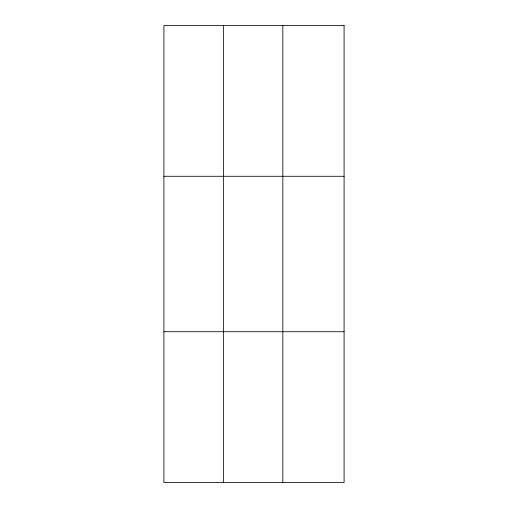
<?xml version="1.0" encoding="UTF-8"?>
<svg xmlns="http://www.w3.org/2000/svg" width="508" height="508" viewBox="0 0 508 508"><rect width="100%" height="100%" fill="white"/><g stroke="black" fill="none" stroke-linecap="round" stroke-linejoin="round"><path stroke-width="0.76" d="M223.374 25.4L223.374 482.6M282.829 25.4L282.829 482.6M163.913 176.276L344.087 176.276M163.913 331.724L344.087 331.724M344.087 25.4L344.087 482.6L163.913 482.6L163.913 25.4L344.087 25.4"/></g></svg>
